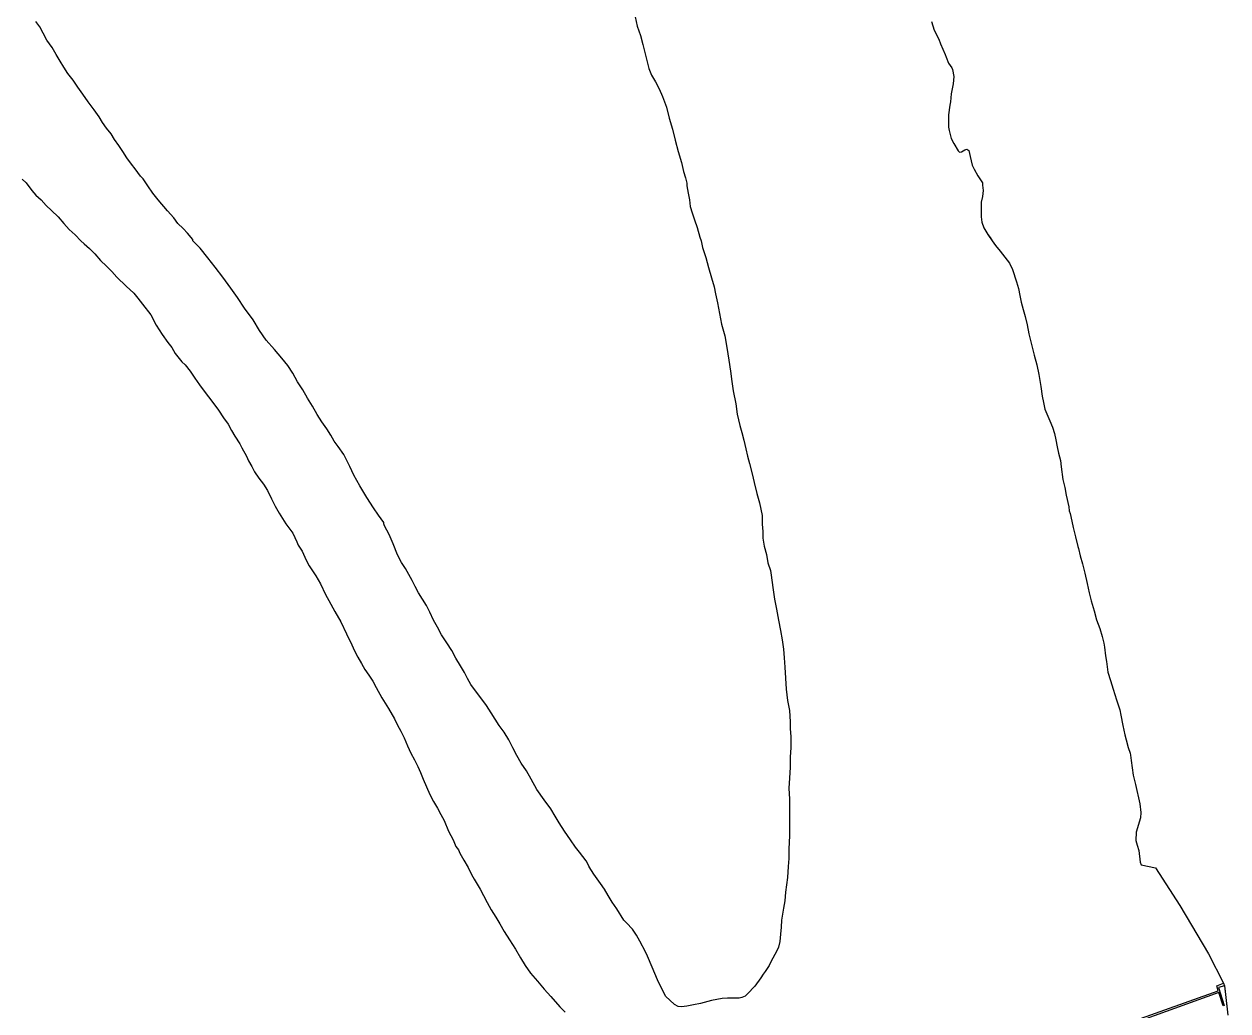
# Model space of a CAD drawing. Header units: inches. Extents: x 11258954 to 11313122, y 3645444 to 3695200.
# Drawn here: x 11295309 to 11297149, y 3678823 to 3680331 of the extents above; entities that cross this region are included whole.
import ezdxf

# ---------------------------------------------------------------- set-up
doc = ezdxf.new("R2010")
doc.units = ezdxf.units.IN
doc.header["$MEASUREMENT"] = 0
for name, color, linetype in [('SchoolBoardDistrict', 253, 'Continuous'), ('SchoolZone_Elementary', 251, 'Continuous'), ('SchoolZone_High', 63, 'Continuous'), ('SchoolZone_Middle', 154, 'Continuous')]:
    doc.layers.add(name, color=color, linetype=linetype)

msp = doc.modelspace()

# ---------------------------------------------------------------- linework, layer by layer
at = {"layer": 'SchoolBoardDistrict'}
msp.add_lwpolyline([(11296696, 3680335.25), (11296700, 3680322), (11296707, 3680308.25), (11296710, 3680300.75), (11296717, 3680284.5), (11296718.5995, 3680280.3405), (11296722, 3680271.5), (11296727, 3680264.5), (11296728, 3680261.5), (11296730, 3680251), (11296729, 3680240), (11296726, 3680224.75), (11296725, 3680212.25), (11296724, 3680207), (11296722, 3680192.25), (11296722, 3680186.25), (11296722, 3680173.75), (11296723, 3680168.25), (11296726, 3680156.25), (11296730, 3680148.5), (11296737, 3680137.25), (11296739, 3680135.25), (11296742, 3680136), (11296747, 3680139), (11296750, 3680139.75), (11296753, 3680137.75), (11296754, 3680133.5), (11296755, 3680128.75), (11296758, 3680115.5), (11296761, 3680109.5), (11296767, 3680099.25), (11296774, 3680088.5), (11296774, 3680085), (11296774, 3680084.75), (11296775, 3680076.5), (11296774, 3680067.5), (11296772, 3680058.75), (11296772, 3680048), (11296772, 3680036.75), (11296773, 3680028.5), (11296776, 3680019.5), (11296782, 3680009.5), (11296785.5, 3680004.75), (11296789, 3680000), (11296794, 3679992.5), (11296801, 3679984), (11296808, 3679974.75), (11296815, 3679965.75), (11296820, 3679956), (11296826, 3679937.25), (11296829, 3679926.75), (11296831, 3679916.25), (11296833, 3679906), (11296836, 3679894.75), (11296839, 3679884), (11296842, 3679871.5), (11296845, 3679857.5), (11296849, 3679841.25), (11296853, 3679825), (11296857, 3679810.5), (11296860, 3679795.75), (11296863, 3679777), (11296865, 3679762.5), (11296867, 3679752.5), (11296869, 3679742.75), (11296877, 3679724.5), (11296881, 3679715.25), (11296884, 3679705.5), (11296886, 3679695.5), (11296888, 3679685), (11296890, 3679675.25), (11296893, 3679664.25), (11296894, 3679654.25), (11296897, 3679635), (11296899.615, 3679622.703), (11296901.995, 3679611.091), (11296906.1345, 3679593.3575), (11296906.7, 3679587.05), (11296908, 3679583), (11296910.3415, 3679571.11), (11296912.45, 3679561.879), (11296916.029, 3679547.483), (11296919.769, 3679532.5795), (11296920.6015, 3679529.347), (11296923.473, 3679518.19), (11296926.666, 3679505.9415), (11296930.2755, 3679491.6245), (11296933.975, 3679475.9715), (11296937.178, 3679461.7745), (11296940.1145, 3679449.601), (11296944.502, 3679434.115), (11296948.3625, 3679420.4885), (11296953.289, 3679407.3625), (11296957.123, 3679394.8265), (11296959.491, 3679384.96), (11296960.496, 3679378.555), (11296962.1615, 3679365.613), (11296963.3185, 3679356.5985), (11296965.7085, 3679340.441), (11296969.4715, 3679328.0295), (11296973.6715, 3679314.3845), (11296978.821, 3679298.293), (11296983.768, 3679282.833), (11296985.2865, 3679274.964), (11296988.341, 3679258.932), (11296991.763, 3679244.88), (11296993.641, 3679237.167), (11296996.558, 3679225.5485), (11296999.75, 3679216.58), (11297000.168, 3679213.6645), (11297001.361, 3679205.3475), (11297002.9105, 3679194.235), (11297004.46, 3679183.1225), (11297008.004, 3679168.609), (11297014.5595, 3679139.514), (11297015.7985, 3679125.9325), (11297015.302, 3679118.038), (11297008.94, 3679096.1575), (11297008.3, 3679083.05), (11297010.26, 3679076.329), (11297012.7805, 3679067.813), (11297015.026, 3679050.0025), (11297016.315, 3679046.139), (11297038.2715, 3679041.552), (11297075.734, 3678984.01), (11297119.3535, 3678910.0445), (11297142.2565, 3678864.999), (11297143.9965, 3678861.341), (11297144.4735, 3678857.134), (11297149.1055, 3678816.285)], dxfattribs=at)
at = {"layer": 'SchoolZone_Elementary'}
for points in [[(11296243, 3680342.25, 0), (11296246, 3680328, 0), (11296251, 3680313.75, 0), (11296255, 3680299.75, 0), (11296258, 3680287.75, 0), (11296261, 3680275.5, 0), (11296264, 3680263.25, 0), (11296268, 3680253.25, 0), (11296274, 3680242.75, 0), (11296280, 3680232.25, 0), (11296285, 3680220.5, 0), (11296291, 3680204.25, 0), (11296295, 3680187.25, 0), (11296300, 3680170.25, 0), (11296304, 3680153.5, 0), (11296309, 3680136.25, 0), (11296314, 3680119.75, 0), (11296317, 3680105.75, 0), (11296320, 3680096, 0), (11296322, 3680087.75, 0), (11296322, 3680084.5, 0), (11296322, 3680083.75, 0), (11296324, 3680072.75, 0), (11296326, 3680062.5, 0), (11296327, 3680052.5, 0), (11296330, 3680042.5, 0), (11296334, 3680031.75, 0), (11296338, 3680020, 0), (11296342, 3680005.25, 0), (11296344, 3680000, 0), (11296346, 3679989.75, 0), (11296351, 3679974.25, 0), (11296355, 3679959.25, 0), (11296360, 3679943.5, 0), (11296364, 3679929.75, 0), (11296366, 3679918.75, 0), (11296369, 3679905.25, 0), (11296372, 3679889, 0), (11296375, 3679872.25, 0), (11296380, 3679854.5, 0), (11296383, 3679836.75, 0), (11296386, 3679817.25, 0), (11296389, 3679800.75, 0), (11296391, 3679785, 0), (11296393, 3679770.5, 0), (11296397, 3679750.75, 0), (11296399, 3679734.75, 0), (11296403, 3679717.75, 0), (11296406, 3679707, 0), (11296409, 3679695, 0), (11296412, 3679681.75, 0), (11296415, 3679670.5, 0), (11296418, 3679659.5, 0), (11296422, 3679643.75, 0), (11296425, 3679630.25, 0), (11296429, 3679613.75, 0), (11296433, 3679599.5, 0), (11296437, 3679580, 0), (11296437, 3679567, 0), (11296438, 3679555.5, 0), (11296438, 3679545.25, 0), (11296440, 3679533.25, 0), (11296444, 3679520.25, 0), (11296446, 3679507.75, 0), (11296450, 3679496, 0), (11296451, 3679489, 0), (11296452, 3679481, 0), (11296454, 3679466.5, 0), (11296456, 3679452, 0), (11296459, 3679436.75, 0), (11296462, 3679420, 0), (11296465, 3679404.25, 0), (11296468, 3679390, 0), (11296470, 3679375.75, 0), (11296471, 3679362.5, 0), (11296472, 3679348.25, 0), (11296473, 3679331.25, 0), (11296474, 3679314.5, 0), (11296476, 3679297.25, 0), (11296479, 3679281.75, 0), (11296480, 3679264.5, 0), (11296480, 3679254.25, 0), (11296481, 3679241.5, 0), (11296481, 3679225.25, 0), (11296480, 3679210.5, 0), (11296480, 3679195.25, 0), (11296479, 3679178.5, 0), (11296478, 3679163, 0), (11296479, 3679146.5, 0), (11296479, 3679129, 0), (11296479, 3679110.75, 0), (11296479, 3679090.5, 0), (11296478, 3679070.25, 0), (11296478, 3679055.5, 0), (11296477, 3679043.5, 0), (11296476, 3679026.5, 0), (11296473, 3679004.25, 0), (11296472, 3678991.25, 0), (11296470, 3678979.75, 0), (11296467, 3678961.5, 0), (11296466, 3678951, 0), (11296465, 3678940, 0), (11296464, 3678928.75, 0), (11296462, 3678920.25, 0), (11296459, 3678913.75, 0), (11296451, 3678899, 0), (11296448, 3678892, 0), (11296442, 3678883.25, 0), (11296438.949, 3678878.891, 0), (11296435, 3678873.25, 0), (11296426, 3678860.5, 0), (11296415, 3678849, 0), (11296411, 3678845.25, 0), (11296406, 3678843.25, 0), (11296402, 3678842.25, 0), (11296391, 3678842.5, 0), (11296384, 3678842.5, 0), (11296376, 3678841.5, 0), (11296360, 3678838.5, 0), (11296343, 3678834, 0), (11296332, 3678832, 0), (11296322, 3678830.25, 0), (11296314, 3678829, 0), (11296309, 3678829.5, 0), (11296303, 3678832.5, 0), (11296296, 3678839.25, 0), (11296290, 3678845, 0), (11296284, 3678856.75, 0), (11296277, 3678870.5, 0), (11296269, 3678889.75, 0), (11296262, 3678906.25, 0), (11296259, 3678913.25, 0), (11296250, 3678929.25, 0), (11296245, 3678938.5, 0), (11296239, 3678947.5, 0), (11296230, 3678957.25, 0), (11296226, 3678961.5, 0), (11296215, 3678979, 0), (11296208, 3678989, 0), (11296202, 3678999, 0), (11296196, 3679008.75, 0), (11296190, 3679017.75, 0), (11296180, 3679032, 0), (11296173, 3679042.75, 0), (11296173, 3679043.25, 0), (11296168, 3679052, 0), (11296158, 3679065.25, 0), (11296152, 3679073.25, 0), (11296144, 3679084.25, 0), (11296135, 3679097.75, 0), (11296127, 3679110, 0), (11296121, 3679120.25, 0), (11296114, 3679131.75, 0), (11296104, 3679145.25, 0), (11296093, 3679161, 0), (11296084, 3679177, 0), (11296077, 3679189.5, 0), (11296069, 3679201.5, 0), (11296062, 3679213, 0), (11296056, 3679225, 0), (11296050, 3679237.25, 0), (11296043, 3679248.75, 0), (11296035, 3679259, 0), (11296029, 3679268.75, 0), (11296023, 3679278.5, 0), (11296016, 3679289.75, 0), (11296007, 3679301.5, 0), (11295999, 3679312, 0), (11295992, 3679321.5, 0), (11295987, 3679331, 0), (11295982, 3679340, 0), (11295976, 3679350.25, 0), (11295969, 3679362, 0), (11295963, 3679373.5, 0), (11295955, 3679385.5, 0), (11295947, 3679397.75, 0), (11295941, 3679409.5, 0), (11295935, 3679420.25, 0), (11295929, 3679432, 0), (11295924, 3679442.5, 0), (11295918, 3679452.25, 0), (11295912, 3679462, 0), (11295907, 3679471.5, 0), (11295902, 3679480.5, 0), (11295897, 3679489.75, 0), (11295892, 3679499, 0), (11295886, 3679508, 0), (11295880, 3679519.75, 0), (11295873, 3679536.75, 0), (11295867, 3679550.75, 0), (11295860, 3679564, 0), (11295859, 3679567.5, 0), (11295859, 3679569.25, 0), (11295851, 3679580.5, 0), (11295843, 3679591.75, 0), (11295833, 3679607.5, 0), (11295822, 3679625.25, 0), (11295813, 3679641.75, 0), (11295807, 3679654.75, 0), (11295802, 3679665, 0), (11295798, 3679673, 0), (11295789, 3679685.5, 0), (11295783, 3679693.5, 0), (11295778, 3679702.75, 0), (11295772, 3679712.5, 0), (11295764, 3679723, 0), (11295757, 3679734.5, 0), (11295750, 3679747, 0), (11295742, 3679759.5, 0), (11295735, 3679772, 0), (11295727, 3679784.5, 0), (11295720, 3679797.5, 0), (11295712, 3679809.25, 0), (11295703, 3679820.5, 0), (11295692, 3679833.5, 0), (11295679, 3679848, 0), (11295669, 3679862.75, 0), (11295659, 3679879, 0), (11295646, 3679896.75, 0), (11295635, 3679913, 0), (11295625, 3679927.5, 0), (11295613, 3679944.25, 0), (11295601, 3679959.5, 0), (11295590, 3679973.75, 0), (11295578, 3679988.5, 0), (11295567, 3680000, 0), (11295567, 3680001.75, 0), (11295559, 3680011.5, 0), (11295552, 3680018.75, 0), (11295544, 3680026.5, 0), (11295538, 3680034.75, 0), (11295528, 3680045.75, 0), (11295514, 3680062.5, 0), (11295506, 3680072.75, 0), (11295498, 3680083.75, 0), (11295491, 3680094.5, 0), (11295487, 3680098.5, 0), (11295479, 3680109.75, 0), (11295473, 3680117.25, 0), (11295466, 3680126.5, 0), (11295460, 3680136.25, 0), (11295454, 3680145.5, 0), (11295447, 3680154.75, 0), (11295442, 3680163.25, 0), (11295435, 3680172.25, 0), (11295429, 3680180.5, 0), (11295424, 3680189.25, 0), (11295416, 3680200, 0), (11295407, 3680212.5, 0), (11295399, 3680224, 0), (11295391, 3680234.75, 0), (11295384, 3680245.25, 0), (11295376, 3680255.75, 0), (11295370, 3680265.25, 0), (11295364, 3680274.5, 0), (11295358, 3680284.5, 0), (11295352, 3680295.25, 0), (11295344, 3680306.5, 0), (11295338, 3680317.25, 0), (11295333, 3680326.75, 0), (11295327, 3680335.25, 0)], [(11295306, 3680094, 0), (11295312, 3680088.5, 0), (11295321, 3680076.75, 0), (11295327, 3680069.5, 0), (11295335, 3680062.25, 0), (11295343, 3680054, 0), (11295351, 3680046.25, 0), (11295361, 3680036.5, 0), (11295370, 3680026.25, 0), (11295378, 3680017.25, 0), (11295387, 3680008.75, 0), (11295396, 3680000, 0), (11295401, 3679995, 0), (11295409, 3679988, 0), (11295417, 3679979.75, 0), (11295426, 3679970, 0), (11295435, 3679961.25, 0), (11295443, 3679952.75, 0), (11295451, 3679944.5, 0), (11295465, 3679930.75, 0), (11295477, 3679919.75, 0), (11295483, 3679912.25, 0), (11295490, 3679903, 0), (11295503, 3679886.5, 0), (11295511, 3679871, 0), (11295520, 3679856.75, 0), (11295529, 3679844.5, 0), (11295535, 3679837, 0), (11295540, 3679827.75, 0), (11295550, 3679814.75, 0), (11295555, 3679810.5, 0), (11295563, 3679800.5, 0), (11295570, 3679790, 0), (11295577, 3679779.5, 0), (11295586, 3679767.75, 0), (11295596, 3679754.5, 0), (11295606, 3679741, 0), (11295614, 3679729.5, 0), (11295621, 3679719.5, 0), (11295626, 3679709.75, 0), (11295631, 3679701, 0), (11295639, 3679689.5, 0), (11295642, 3679683.5, 0), (11295649, 3679670.75, 0), (11295652, 3679663.75, 0), (11295657, 3679655, 0), (11295661, 3679646.5, 0), (11295668, 3679637, 0), (11295675, 3679628, 0), (11295681, 3679618, 0), (11295687, 3679605.5, 0), (11295693, 3679594.5, 0), (11295699, 3679583.75, 0), (11295709, 3679567.25, 0), (11295720, 3679553, 0), (11295726, 3679539.75, 0), (11295728, 3679534.5, 0), (11295729, 3679533.25, 0), (11295734, 3679525.5, 0), (11295740, 3679511.75, 0), (11295745, 3679503.25, 0), (11295755, 3679488, 0), (11295762, 3679475.5, 0), (11295770, 3679459, 0), (11295775, 3679450.25, 0), (11295784, 3679433.5, 0), (11295793, 3679417.25, 0), (11295802, 3679399.25, 0), (11295810, 3679382.25, 0), (11295814, 3679373.25, 0), (11295819, 3679363.5, 0), (11295825, 3679353.75, 0), (11295830, 3679344.75, 0), (11295836, 3679335.75, 0), (11295842, 3679326.75, 0), (11295847, 3679317.25, 0), (11295856, 3679301.5, 0), (11295866, 3679284.75, 0), (11295875, 3679269.25, 0), (11295880, 3679259.75, 0), (11295885, 3679250.25, 0), (11295890, 3679240, 0), (11295895, 3679227.75, 0), (11295900, 3679216.5, 0), (11295906, 3679206.5, 0), (11295911, 3679196.5, 0), (11295915, 3679187.25, 0), (11295919, 3679176.75, 0), (11295924, 3679165.25, 0), (11295929, 3679153.75, 0), (11295935, 3679142.75, 0), (11295941, 3679132.75, 0), (11295946, 3679123, 0), (11295951, 3679113.75, 0), (11295958, 3679097.75, 0), (11295965, 3679084.25, 0), (11295969, 3679074.25, 0), (11295973, 3679069, 0), (11295975, 3679063.75, 0), (11295981, 3679053.25, 0), (11295988, 3679041.75, 0), (11295993, 3679031.25, 0), (11295997, 3679024, 0), (11296006, 3679009, 0), (11296011, 3678999.25, 0), (11296017, 3678988.5, 0), (11296023, 3678977.25, 0), (11296030, 3678966, 0), (11296036, 3678955.75, 0), (11296043, 3678944.25, 0), (11296051, 3678931.25, 0), (11296060, 3678917, 0), (11296068, 3678904, 0), (11296075, 3678892, 0), (11296083, 3678880.5, 0), (11296094, 3678868.25, 0), (11296104, 3678856, 0), (11296114, 3678845, 0), (11296128, 3678829, 0), (11296136, 3678821, 0)], [(11296956.9135, 3678790.0975, 0), (11297134.373, 3678853.544, 0), (11297132.226, 3678861.177, 0), (11297142.2565, 3678864.999, 0), (11297143.9965, 3678861.341, 0), (11297134.85, 3678858.553, 0), (11297143.198, 3678831.123, 0), (11297141.767, 3678830.646, 0), (11297135.11, 3678850.81, 0), (11296437.786, 3678599.26, 0)]]:
    msp.add_polyline3d(points, dxfattribs=at)
at = {"layer": 'SchoolZone_High'}
msp.add_polyline3d([(11296696, 3680335.25, 0), (11296700, 3680322, 0), (11296707, 3680308.25, 0), (11296710, 3680300.75, 0), (11296717, 3680284.5, 0), (11296718.5995, 3680280.3405, 0), (11296722, 3680271.5, 0), (11296727, 3680264.5, 0), (11296728, 3680261.5, 0), (11296730, 3680251, 0), (11296729, 3680240, 0), (11296726, 3680224.75, 0), (11296725, 3680212.25, 0), (11296724, 3680207, 0), (11296722, 3680192.25, 0), (11296722, 3680186.25, 0), (11296722, 3680173.75, 0), (11296723, 3680168.25, 0), (11296726, 3680156.25, 0), (11296730, 3680148.5, 0), (11296737, 3680137.25, 0), (11296739, 3680135.25, 0), (11296742, 3680136, 0), (11296747, 3680139, 0), (11296750, 3680139.75, 0), (11296753, 3680137.75, 0), (11296754, 3680133.5, 0), (11296755, 3680128.75, 0), (11296758, 3680115.5, 0), (11296761, 3680109.5, 0), (11296767, 3680099.25, 0), (11296774, 3680088.5, 0), (11296774, 3680085, 0), (11296774, 3680084.75, 0), (11296775, 3680076.5, 0), (11296774, 3680067.5, 0), (11296772, 3680058.75, 0), (11296772, 3680048, 0), (11296772, 3680036.75, 0), (11296773, 3680028.5, 0), (11296776, 3680019.5, 0), (11296782, 3680009.5, 0), (11296789, 3680000, 0), (11296794, 3679992.5, 0), (11296801, 3679984, 0), (11296808, 3679974.75, 0), (11296815, 3679965.75, 0), (11296820, 3679956, 0), (11296826, 3679937.25, 0), (11296829, 3679926.75, 0), (11296831, 3679916.25, 0), (11296833, 3679906, 0), (11296836, 3679894.75, 0), (11296839, 3679884, 0), (11296842, 3679871.5, 0), (11296845, 3679857.5, 0), (11296849, 3679841.25, 0), (11296853, 3679825, 0), (11296857, 3679810.5, 0), (11296860, 3679795.75, 0), (11296863, 3679777, 0), (11296865, 3679762.5, 0), (11296867, 3679752.5, 0), (11296869, 3679742.75, 0), (11296877, 3679724.5, 0), (11296881, 3679715.25, 0), (11296884, 3679705.5, 0), (11296886, 3679695.5, 0), (11296888, 3679685, 0), (11296890, 3679675.25, 0), (11296893, 3679664.25, 0), (11296894, 3679654.25, 0), (11296897, 3679635, 0), (11296899.615, 3679622.703, 0), (11296901.995, 3679611.091, 0), (11296906.134, 3679593.3575, 0), (11296906.7, 3679587.05, 0), (11296908, 3679583, 0), (11296910.341, 3679571.11, 0), (11296912.45, 3679561.8785, 0), (11296916.029, 3679547.483, 0), (11296919.769, 3679532.5795, 0), (11296920.6015, 3679529.347, 0), (11296923.473, 3679518.19, 0), (11296926.666, 3679505.9415, 0), (11296930.2755, 3679491.6245, 0), (11296933.9745, 3679475.9715, 0), (11296937.178, 3679461.7745, 0), (11296940.1145, 3679449.601, 0), (11296944.502, 3679434.115, 0), (11296948.3625, 3679420.4885, 0), (11296953.289, 3679407.3625, 0), (11296957.1225, 3679394.8265, 0), (11296959.491, 3679384.96, 0), (11296960.496, 3679378.555, 0), (11296962.1615, 3679365.613, 0), (11296963.3185, 3679356.5985, 0), (11296965.7085, 3679340.441, 0), (11296969.4715, 3679328.0295, 0), (11296973.6715, 3679314.3845, 0), (11296978.821, 3679298.293, 0), (11296983.768, 3679282.8325, 0), (11296985.2865, 3679274.964, 0), (11296988.341, 3679258.932, 0), (11296991.763, 3679244.8795, 0), (11296993.641, 3679237.167, 0), (11296996.558, 3679225.5485, 0), (11296999.75, 3679216.58, 0), (11297000.168, 3679213.6645, 0), (11297001.361, 3679205.3475, 0), (11297004.46, 3679183.1225, 0), (11297008.004, 3679168.609, 0), (11297014.5595, 3679139.514, 0), (11297015.7985, 3679125.9325, 0), (11297015.302, 3679118.038, 0), (11297008.94, 3679096.1575, 0), (11297008.3, 3679083.05, 0), (11297010.26, 3679076.329, 0), (11297012.7805, 3679067.813, 0), (11297015.0255, 3679050.0025, 0), (11297016.315, 3679046.139, 0), (11297038.2715, 3679041.552, 0), (11297075.734, 3678984.01, 0), (11297119.3535, 3678910.0445, 0), (11297142.2565, 3678864.999, 0), (11297143.9965, 3678861.341, 0), (11297149.1055, 3678816.285, 0)], dxfattribs=at)
at = {"layer": 'SchoolZone_Middle'}
msp.add_polyline3d([(11296696, 3680335.25, 0), (11296700, 3680322, 0), (11296707, 3680308.25, 0), (11296710, 3680300.75, 0), (11296717, 3680284.5, 0), (11296718.5995, 3680280.3405, 0), (11296722, 3680271.5, 0), (11296727, 3680264.5, 0), (11296728, 3680261.5, 0), (11296730, 3680251, 0), (11296729, 3680240, 0), (11296726, 3680224.75, 0), (11296725, 3680212.25, 0), (11296724, 3680207, 0), (11296722, 3680192.25, 0), (11296722, 3680186.25, 0), (11296722, 3680173.75, 0), (11296723, 3680168.25, 0), (11296726, 3680156.25, 0), (11296730, 3680148.5, 0), (11296737, 3680137.25, 0), (11296739, 3680135.25, 0), (11296742, 3680136, 0), (11296747, 3680139, 0), (11296750, 3680139.75, 0), (11296753, 3680137.75, 0), (11296754, 3680133.5, 0), (11296755, 3680128.75, 0), (11296758, 3680115.5, 0), (11296761, 3680109.5, 0), (11296767, 3680099.25, 0), (11296774, 3680088.5, 0), (11296774, 3680085, 0), (11296774, 3680084.75, 0), (11296775, 3680076.5, 0), (11296774, 3680067.5, 0), (11296772, 3680058.75, 0), (11296772, 3680048, 0), (11296772, 3680036.75, 0), (11296773, 3680028.5, 0), (11296776, 3680019.5, 0), (11296782, 3680009.5, 0), (11296789, 3680000, 0), (11296794, 3679992.5, 0), (11296801, 3679984, 0), (11296808, 3679974.75, 0), (11296815, 3679965.75, 0), (11296820, 3679956, 0), (11296826, 3679937.25, 0), (11296829, 3679926.75, 0), (11296831, 3679916.25, 0), (11296833, 3679906, 0), (11296836, 3679894.75, 0), (11296839, 3679884, 0), (11296842, 3679871.5, 0), (11296845, 3679857.5, 0), (11296849, 3679841.25, 0), (11296853, 3679825, 0), (11296857, 3679810.5, 0), (11296860, 3679795.75, 0), (11296863, 3679777, 0), (11296865, 3679762.5, 0), (11296867, 3679752.5, 0), (11296869, 3679742.75, 0), (11296877, 3679724.5, 0), (11296881, 3679715.25, 0), (11296884, 3679705.5, 0), (11296886, 3679695.5, 0), (11296888, 3679685, 0), (11296890, 3679675.25, 0), (11296893, 3679664.25, 0), (11296894, 3679654.25, 0), (11296897, 3679635, 0), (11296899.615, 3679622.703, 0), (11296901.995, 3679611.091, 0), (11296906.134, 3679593.3575, 0), (11296906.7, 3679587.05, 0), (11296908, 3679583, 0), (11296910.341, 3679571.11, 0), (11296912.45, 3679561.8785, 0), (11296916.029, 3679547.483, 0), (11296919.769, 3679532.5795, 0), (11296920.6015, 3679529.347, 0), (11296923.473, 3679518.19, 0), (11296926.666, 3679505.9415, 0), (11296930.2755, 3679491.6245, 0), (11296933.9745, 3679475.9715, 0), (11296937.178, 3679461.7745, 0), (11296940.1145, 3679449.601, 0), (11296944.502, 3679434.115, 0), (11296948.3625, 3679420.4885, 0), (11296953.289, 3679407.3625, 0), (11296957.1225, 3679394.8265, 0), (11296959.491, 3679384.96, 0), (11296960.496, 3679378.555, 0), (11296962.1615, 3679365.613, 0), (11296963.3185, 3679356.5985, 0), (11296965.7085, 3679340.441, 0), (11296969.4715, 3679328.0295, 0), (11296973.6715, 3679314.3845, 0), (11296978.821, 3679298.293, 0), (11296983.768, 3679282.8325, 0), (11296985.2865, 3679274.964, 0), (11296988.341, 3679258.932, 0), (11296991.763, 3679244.8795, 0), (11296993.641, 3679237.167, 0), (11296996.558, 3679225.5485, 0), (11296999.75, 3679216.58, 0), (11297000.168, 3679213.6645, 0), (11297001.361, 3679205.3475, 0), (11297004.46, 3679183.1225, 0), (11297008.004, 3679168.609, 0), (11297014.5595, 3679139.514, 0), (11297015.7985, 3679125.9325, 0), (11297015.302, 3679118.038, 0), (11297008.94, 3679096.1575, 0), (11297008.3, 3679083.05, 0), (11297010.26, 3679076.329, 0), (11297012.7805, 3679067.813, 0), (11297015.0255, 3679050.0025, 0), (11297016.315, 3679046.139, 0), (11297038.2715, 3679041.552, 0), (11297075.734, 3678984.01, 0), (11297119.3535, 3678910.0445, 0), (11297142.2565, 3678864.999, 0), (11297143.9965, 3678861.341, 0), (11297149.1055, 3678816.285, 0)], dxfattribs=at)

doc.saveas('drawing.dxf')
